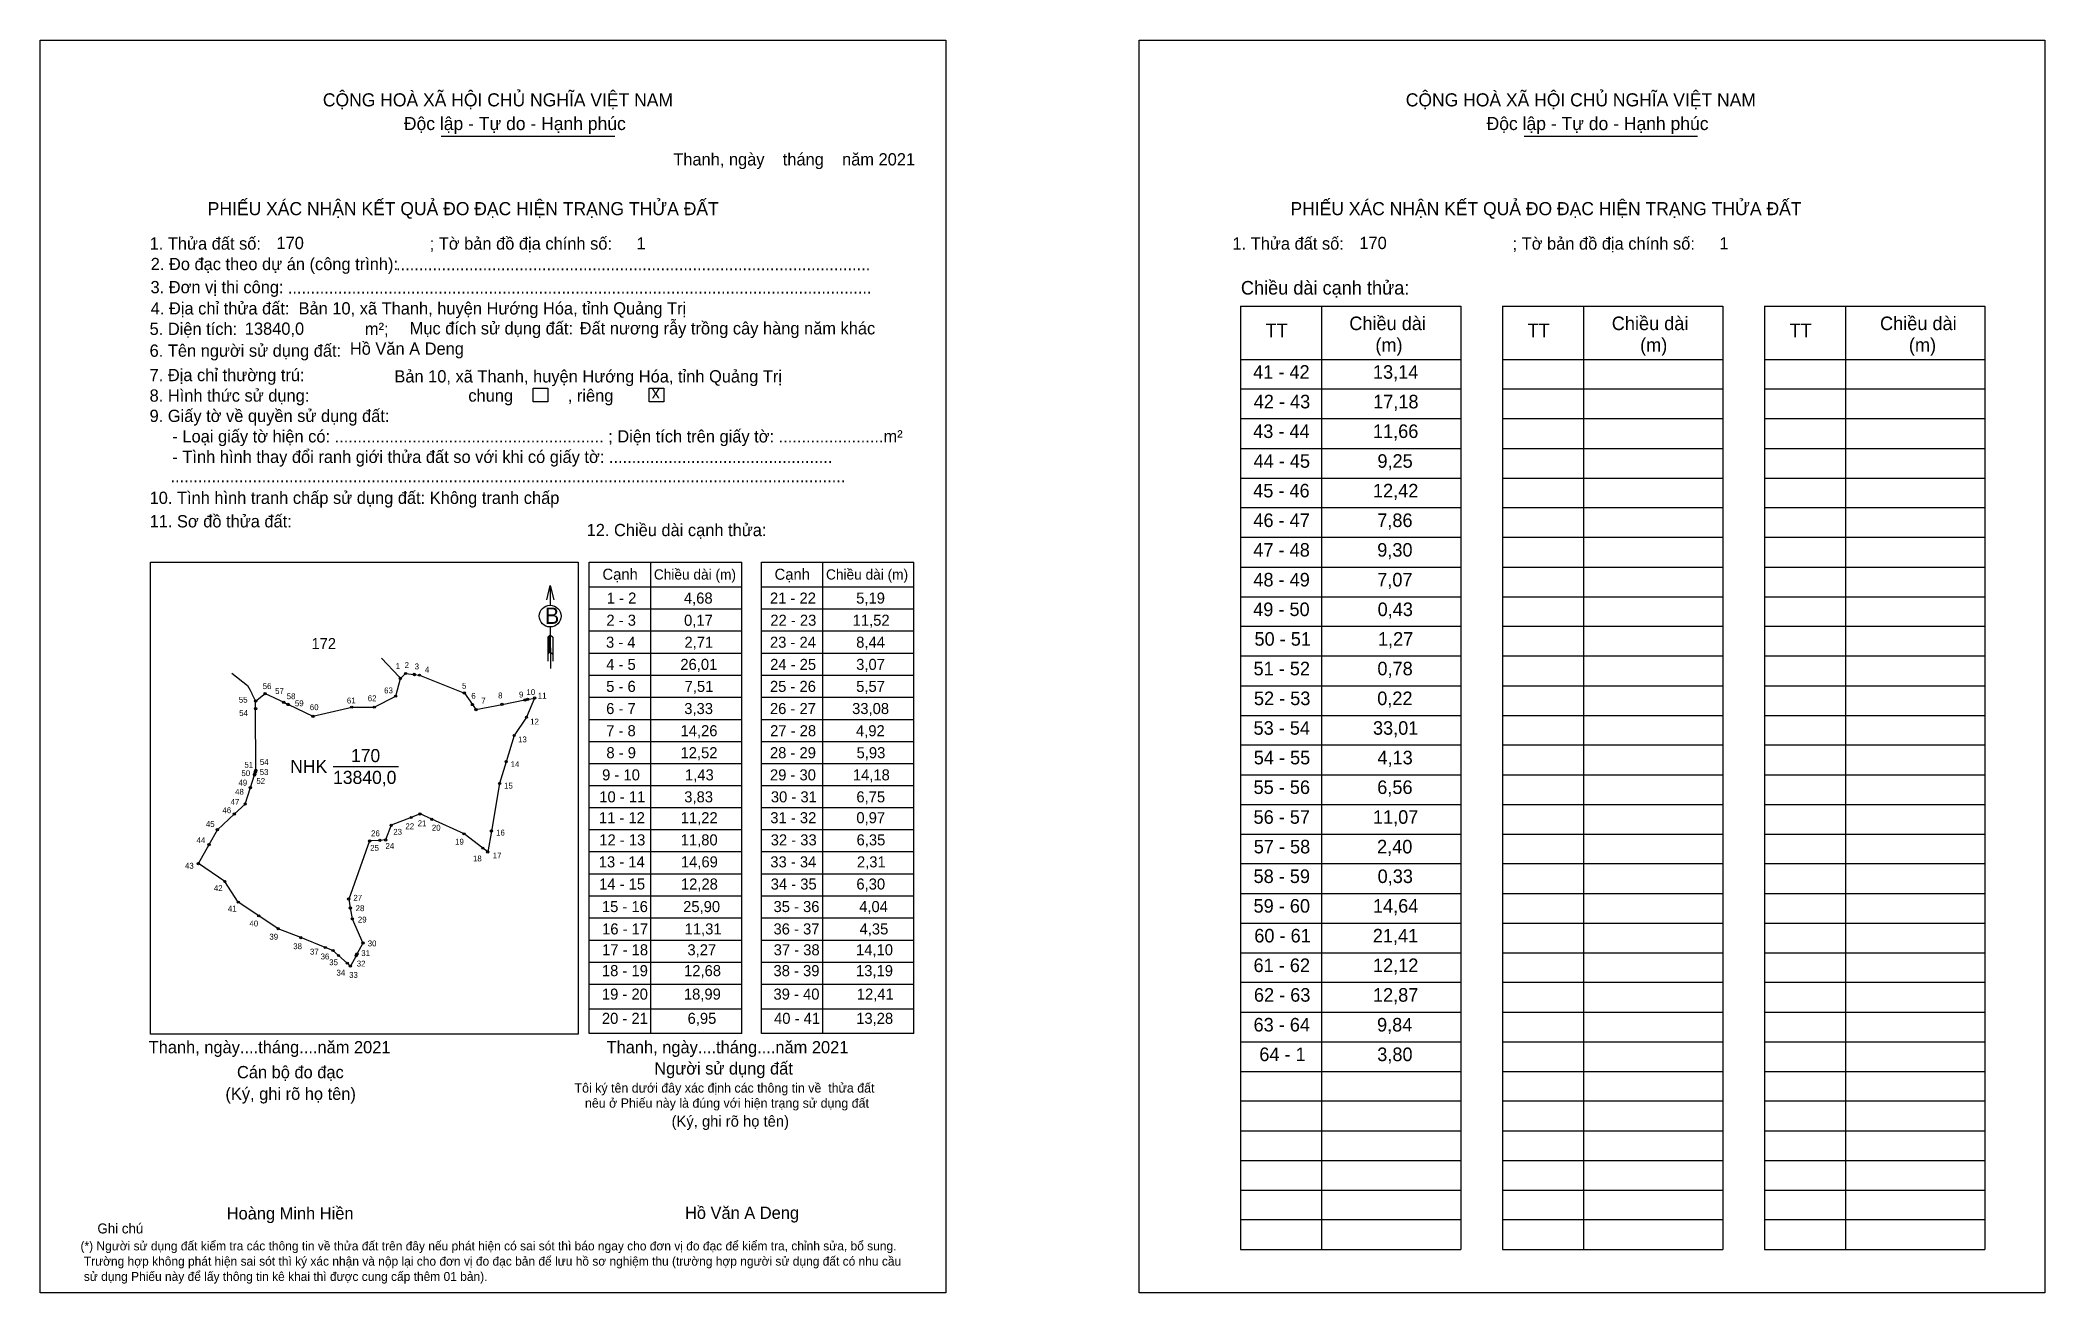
# Model space of a CAD drawing. Extents: x 546213 to 547289, y 1825858 to 1826531.
import ezdxf

# ---------------------------------------------------------------- set-up
doc = ezdxf.new("R2010")
doc.units = 0
for name, color, linetype in [('CanhThua', 7, 'Continuous'), ('kqddKhungInTrang1', 7, 'Continuous'), ('kqddKhungInTrang2', 7, 'Continuous'), ('kqddNoiDung', 7, 'Continuous'), ('kqddTemplate', 7, 'Continuous'), ('MocDinhThua', 7, 'Continuous'), ('NhanDiaChinhThua', 7, 'Continuous'), ('NhanTuCan', 7, 'Continuous'), ('RauThua', 7, 'Continuous'), ('SoHieuDinhThua', 7, 'Continuous')]:
    doc.layers.add(name, color=color, linetype=linetype)

msp = doc.modelspace()

# ---------------------------------------------------------------- linework, layer by layer
at = {"layer": 'CanhThua'}
for p, q in [((546403.7, 1826178.8), (546406.2, 1826188.3)), ((546406.2, 1826188.3), (546409, 1826191)), ((546409, 1826191), (546413.6, 1826190.5)), ((546413.6, 1826190.5), (546413.8, 1826190.4)), ((546413.8, 1826190.4), (546416.5, 1826190.1)), ((546416.5, 1826190.1), (546440.6, 1826180.5)), ((546328.5, 1826176.2), (546333.6, 1826180.2)), ((546328.5, 1826172.1), (546328.5, 1826176.2)), ((546328.6, 1826139.1), (546328.5, 1826172.1)), ((546333.6, 1826180.2), (546343.6, 1826175.5)), ((546343.6, 1826175.5), (546345.8, 1826174.4)), ((546345.8, 1826174.4), (546346.1, 1826174.3)), ((546346.1, 1826174.3), (546359.3, 1826168)), ((546359.3, 1826168), (546380.1, 1826172.9)), ((546380.1, 1826172.9), (546392.2, 1826172.9)), ((546392.2, 1826172.9), (546403.7, 1826178.8)), ((546440.6, 1826180.5), (546444.9, 1826174.3)), ((546444.9, 1826174.3), (546446.8, 1826171.6)), ((546446.8, 1826171.6), (546460.8, 1826174.4)), ((546460.8, 1826174.4), (546473.1, 1826176.8)), ((546473.1, 1826176.8), (546474.5, 1826177.1)), ((546478.3, 1826177.8), (546473.9, 1826167.5)), ((546474.5, 1826177.1), (546478.3, 1826177.8)), ((546473.9, 1826167.5), (546467.3, 1826157.7)), ((546467.3, 1826157.7), (546463, 1826143.6)), ((546463, 1826143.6), (546459.5, 1826131.9)), ((546322.9, 1826120.9), (546325.7, 1826129.7)), ((546325.7, 1826129.7), (546327.9, 1826136.5)), ((546327.9, 1826136.5), (546328, 1826136.9)), ((546328, 1826136.9), (546328.4, 1826138.1)), ((546328.4, 1826138.1), (546328.6, 1826138.8)), ((546328.6, 1826138.8), (546328.6, 1826139.1)), ((546459.5, 1826131.9), (546455.1, 1826106.4)), ((546317.1, 1826115.6), (546322.9, 1826120.9)), ((546308, 1826107.1), (546317.1, 1826115.6)), ((546401.3, 1826109.5), (546398.3, 1826101.6)), ((546412, 1826113.7), (546401.3, 1826109.5)), ((546416.8, 1826115.6), (546412, 1826113.7)), ((546423.1, 1826112.7), (546416.8, 1826115.6)), ((546440.4, 1826104.9), (546423.1, 1826112.7)), ((546297.8, 1826088.9), (546303.5, 1826099.1)), ((546303.5, 1826099.1), (546308, 1826107.1)), ((546389.7, 1826101.1), (546378.5, 1826069.9)), ((546395.2, 1826101.4), (546389.7, 1826101.1)), ((546398.3, 1826101.6), (546395.2, 1826101.4)), ((546450.5, 1826097.2), (546440.4, 1826104.9)), ((546453.1, 1826095.2), (546450.5, 1826097.2)), ((546455.1, 1826106.4), (546453.1, 1826095.2)), ((546312, 1826079.3), (546297.8, 1826088.9)), ((546319.2, 1826068.2), (546312, 1826079.3)), ((546330.2, 1826060.9), (546319.2, 1826068.2)), ((546378.5, 1826069.9), (546379.3, 1826065.1)), ((546379.3, 1826065.1), (546380.4, 1826059.3)), ((546340.6, 1826054), (546330.2, 1826060.9)), ((546352.8, 1826049.2), (546340.6, 1826054)), ((546380.4, 1826059.3), (546386.1, 1826046.3)), ((546365.9, 1826043.9), (546352.8, 1826049.2)), ((546370, 1826042.3), (546365.9, 1826043.9)), ((546386.1, 1826046.3), (546382.9, 1826040.4)), ((546373, 1826039.6), (546370, 1826042.3)), ((546377.7, 1826035.5), (546373, 1826039.6)), ((546379.4, 1826033.9), (546377.7, 1826035.5)), ((546382.5, 1826039.5), (546379.4, 1826033.9)), ((546382.9, 1826040.4), (546382.5, 1826039.5))]:
    msp.add_line(p, q, dxfattribs=at)
at = {"layer": 'kqddKhungInTrang1'}
msp.add_lwpolyline([(546212.8, 1826531), (546699, 1826531), (546699, 1825858.5), (546212.8, 1825858.5)], close=True, dxfattribs=at)
at = {"layer": 'kqddKhungInTrang2'}
msp.add_lwpolyline([(546802.8, 1826531), (547289, 1826531), (547289, 1825858.5), (546802.8, 1825858.5)], close=True, dxfattribs=at)
at = {"layer": 'kqddTemplate'}
for p, q in [((546428.2, 1826479.5), (546521.3, 1826479.5)), ((547009.5, 1826479.5), (547102.6, 1826479.5)), ((546857.2, 1826388.1), (546975.4, 1826388.1)), ((546857.2, 1826388.1), (546857.2, 1825881.8)), ((546900.7, 1826388.1), (546900.7, 1825881.8)), ((546975.4, 1826388.1), (546975.4, 1825881.8)), ((546997.8, 1826388.1), (546997.8, 1825881.8)), ((546997.8, 1826388.1), (547116.1, 1826388.1)), ((547041.3, 1826388.1), (547041.3, 1825881.8)), ((547116.1, 1826388.1), (547116.1, 1825881.8)), ((547138.5, 1826388.1), (547138.5, 1825881.8)), ((547138.5, 1826388.1), (547256.7, 1826388.1)), ((547182, 1826388.1), (547182, 1825881.8)), ((547256.7, 1826388.1), (547256.7, 1825881.8)), ((546857.2, 1826359.6), (546975.4, 1826359.6)), ((546997.8, 1826359.6), (547116.1, 1826359.6)), ((547138.5, 1826359.6), (547256.7, 1826359.6)), ((546857.2, 1826343.7), (546975.4, 1826343.7)), ((546997.8, 1826343.7), (547116.1, 1826343.7)), ((547138.5, 1826343.7), (547256.7, 1826343.7)), ((546857.2, 1826327.8), (546975.4, 1826327.8)), ((546997.8, 1826327.8), (547116.1, 1826327.8)), ((547138.5, 1826327.8), (547256.7, 1826327.8)), ((546857.2, 1826311.8), (546975.4, 1826311.8)), ((546997.8, 1826311.8), (547116.1, 1826311.8)), ((547138.5, 1826311.8), (547256.7, 1826311.8)), ((546857.2, 1826295.9), (546975.4, 1826295.9)), ((546997.8, 1826295.9), (547116.1, 1826295.9)), ((547138.5, 1826295.9), (547256.7, 1826295.9)), ((546857.2, 1826280), (546975.4, 1826280)), ((546997.8, 1826280), (547116.1, 1826280)), ((547138.5, 1826280), (547256.7, 1826280)), ((546857.2, 1826264.1), (546975.4, 1826264.1)), ((546997.8, 1826264.1), (547116.1, 1826264.1)), ((547138.5, 1826264.1), (547256.7, 1826264.1)), ((546507.6, 1826250.7), (546589.5, 1826250.7)), ((546507.6, 1825997.7), (546507.6, 1826250.7)), ((546540.5, 1826250.7), (546540.5, 1825997.7)), ((546589.5, 1825997.7), (546589.5, 1826250.7)), ((546600, 1826250.7), (546681.9, 1826250.7)), ((546600, 1825997.7), (546600, 1826250.7)), ((546632.9, 1826250.7), (546632.9, 1825997.7)), ((546681.9, 1825997.7), (546681.9, 1826250.7)), ((546857.2, 1826248.1), (546975.4, 1826248.1)), ((546997.8, 1826248.1), (547116.1, 1826248.1)), ((547138.5, 1826248.1), (547256.7, 1826248.1)), ((546486.7, 1826238.3), (546486.7, 1826227.7)), ((546507.6, 1826237.5), (546589.5, 1826237.5)), ((546600, 1826237.5), (546681.9, 1826237.5)), ((546857.2, 1826232.2), (546975.4, 1826232.2)), ((546997.8, 1826232.2), (547116.1, 1826232.2)), ((547138.5, 1826232.2), (547256.7, 1826232.2)), ((546486.7, 1826216), (546486.8, 1826193.7)), ((546507.6, 1826225.6), (546589.5, 1826225.6)), ((546600, 1826225.6), (546681.9, 1826225.6)), ((546857.2, 1826216.3), (546975.4, 1826216.3)), ((546997.8, 1826216.3), (547116.1, 1826216.3)), ((547138.5, 1826216.3), (547256.7, 1826216.3)), ((546486.7, 1826211.7), (546485.4, 1826210.4)), ((546486.7, 1826211.1), (546485.4, 1826209.8)), ((546486.7, 1826210.5), (546485.4, 1826209.2)), ((546485.4, 1826210.4), (546485.4, 1826197.6)), ((546486.7, 1826209.9), (546485.4, 1826208.6)), ((546486.7, 1826209.3), (546485.4, 1826208)), ((546486.7, 1826208.7), (546485.4, 1826207.4)), ((546486.7, 1826208.1), (546485.4, 1826206.8)), ((546486.7, 1826207.5), (546485.4, 1826206.2)), ((546486.7, 1826206.9), (546485.4, 1826205.6)), ((546486.7, 1826206.3), (546485.4, 1826205)), ((546486.7, 1826205.7), (546485.4, 1826204.3)), ((546486.7, 1826205.1), (546485.4, 1826203.7)), ((546486.7, 1826204.4), (546485.4, 1826203.1)), ((546486.7, 1826211.7), (546488.1, 1826210.4)), ((546488.1, 1826210.4), (546488.1, 1826197.6)), ((546507.6, 1826213.8), (546589.5, 1826213.8)), ((546600, 1826213.8), (546681.9, 1826213.8)), ((546486.7, 1826203.8), (546485.4, 1826202.5)), ((546486.7, 1826203.2), (546485.4, 1826201.9)), ((546486.7, 1826202.6), (546485.4, 1826201.3)), ((546486.7, 1826202.6), (546488.1, 1826201.3)), ((546507.6, 1826201.9), (546589.5, 1826201.9)), ((546600, 1826201.9), (546681.9, 1826201.9)), ((546857.2, 1826200.4), (546975.4, 1826200.4)), ((546997.8, 1826200.4), (547116.1, 1826200.4)), ((547138.5, 1826200.4), (547256.7, 1826200.4)), ((546507.6, 1826190.1), (546589.5, 1826190.1)), ((546600, 1826190.1), (546681.9, 1826190.1)), ((546857.2, 1826184.4), (546975.4, 1826184.4)), ((546997.8, 1826184.4), (547116.1, 1826184.4)), ((547138.5, 1826184.4), (547256.7, 1826184.4)), ((546507.6, 1826178.2), (546589.5, 1826178.2)), ((546600, 1826178.2), (546681.9, 1826178.2)), ((546507.6, 1826166.3), (546589.5, 1826166.3)), ((546600, 1826166.3), (546681.9, 1826166.3)), ((546857.2, 1826168.5), (546975.4, 1826168.5)), ((546997.8, 1826168.5), (547116.1, 1826168.5)), ((547138.5, 1826168.5), (547256.7, 1826168.5)), ((546507.6, 1826154.5), (546589.5, 1826154.5)), ((546600, 1826154.5), (546681.9, 1826154.5)), ((546857.2, 1826152.6), (546975.4, 1826152.6)), ((546997.8, 1826152.6), (547116.1, 1826152.6)), ((547138.5, 1826152.6), (547256.7, 1826152.6)), ((546507.6, 1826142.6), (546589.5, 1826142.6)), ((546600, 1826142.6), (546681.9, 1826142.6)), ((546507.6, 1826130.8), (546589.5, 1826130.8)), ((546600, 1826130.8), (546681.9, 1826130.8)), ((546857.2, 1826136.6), (546975.4, 1826136.6)), ((546997.8, 1826136.6), (547116.1, 1826136.6)), ((547138.5, 1826136.6), (547256.7, 1826136.6)), ((546589.5, 1826118.9), (546507.6, 1826118.9)), ((546681.9, 1826118.9), (546600, 1826118.9)), ((546857.2, 1826120.7), (546975.4, 1826120.7)), ((546997.8, 1826120.7), (547116.1, 1826120.7)), ((547138.5, 1826120.7), (547256.7, 1826120.7)), ((546589.5, 1826107), (546507.6, 1826107)), ((546681.9, 1826107), (546600, 1826107)), ((546857.2, 1826104.8), (546975.4, 1826104.8)), ((546997.8, 1826104.8), (547116.1, 1826104.8)), ((547138.5, 1826104.8), (547256.7, 1826104.8)), ((546589.5, 1826095.2), (546507.6, 1826095.2)), ((546681.9, 1826095.2), (546600, 1826095.2)), ((546857.2, 1826088.9), (546975.4, 1826088.9)), ((546997.8, 1826088.9), (547116.1, 1826088.9)), ((547138.5, 1826088.9), (547256.7, 1826088.9)), ((546589.5, 1826083.3), (546507.6, 1826083.3)), ((546681.9, 1826083.3), (546600, 1826083.3)), ((546589.5, 1826071.5), (546507.6, 1826071.5)), ((546681.9, 1826071.5), (546600, 1826071.5)), ((546857.2, 1826072.9), (546975.4, 1826072.9)), ((546997.8, 1826072.9), (547116.1, 1826072.9)), ((547138.5, 1826072.9), (547256.7, 1826072.9)), ((546589.5, 1826059.6), (546507.6, 1826059.6)), ((546681.9, 1826059.6), (546600, 1826059.6)), ((546857.2, 1826057), (546975.4, 1826057)), ((546997.8, 1826057), (547116.1, 1826057)), ((547138.5, 1826057), (547256.7, 1826057)), ((546589.5, 1826047.7), (546507.6, 1826047.7)), ((546681.9, 1826047.7), (546600, 1826047.7)), ((546589.5, 1826035.9), (546507.6, 1826035.9)), ((546681.9, 1826035.9), (546600, 1826035.9)), ((546857.2, 1826041.1), (546975.4, 1826041.1)), ((546997.8, 1826041.1), (547116.1, 1826041.1)), ((547138.5, 1826041.1), (547256.7, 1826041.1)), ((546589.5, 1826024), (546507.6, 1826024)), ((546681.9, 1826024), (546600, 1826024)), ((546857.2, 1826025.2), (546975.4, 1826025.2)), ((546997.8, 1826025.2), (547116.1, 1826025.2)), ((547138.5, 1826025.2), (547256.7, 1826025.2)), ((546589.5, 1826010.8), (546507.6, 1826010.8)), ((546681.9, 1826010.8), (546600, 1826010.8)), ((546857.2, 1826009.2), (546975.4, 1826009.2)), ((546997.8, 1826009.2), (547116.1, 1826009.2)), ((547138.5, 1826009.2), (547256.7, 1826009.2)), ((546589.5, 1825997.7), (546507.6, 1825997.7)), ((546681.9, 1825997.7), (546600, 1825997.7)), ((546857.2, 1825993.3), (546975.4, 1825993.3)), ((546997.8, 1825993.3), (547116.1, 1825993.3)), ((547138.5, 1825993.3), (547256.7, 1825993.3)), ((546857.2, 1825977.4), (546975.4, 1825977.4)), ((546997.8, 1825977.4), (547116.1, 1825977.4)), ((547138.5, 1825977.4), (547256.7, 1825977.4)), ((546857.2, 1825961.5), (546975.4, 1825961.5)), ((546997.8, 1825961.5), (547116.1, 1825961.5)), ((547138.5, 1825961.5), (547256.7, 1825961.5)), ((546857.2, 1825945.5), (546975.4, 1825945.5)), ((546997.8, 1825945.5), (547116.1, 1825945.5)), ((547138.5, 1825945.5), (547256.7, 1825945.5)), ((546857.2, 1825929.6), (546975.4, 1825929.6)), ((546997.8, 1825929.6), (547116.1, 1825929.6)), ((547138.5, 1825929.6), (547256.7, 1825929.6)), ((546857.2, 1825913.7), (546975.4, 1825913.7)), ((546997.8, 1825913.7), (547116.1, 1825913.7)), ((547138.5, 1825913.7), (547256.7, 1825913.7)), ((546857.2, 1825897.8), (546975.4, 1825897.8)), ((546997.8, 1825897.8), (547116.1, 1825897.8)), ((547138.5, 1825897.8), (547256.7, 1825897.8)), ((546857.2, 1825881.8), (546975.4, 1825881.8)), ((546997.8, 1825881.8), (547116.1, 1825881.8)), ((547138.5, 1825881.8), (547256.7, 1825881.8))]:
    msp.add_line(p, q, dxfattribs=at)
for points in [[(546477.5, 1826344.2), (546485.4, 1826344.2), (546485.4, 1826336.8), (546477.5, 1826336.8)], [(546539.7, 1826344.2), (546547.6, 1826344.2), (546547.6, 1826336.8), (546539.7, 1826336.8)], [(546272, 1826250.7), (546501.7, 1826250.7), (546501.7, 1825997.4), (546272, 1825997.4)]]:
    msp.add_lwpolyline(points, close=True, dxfattribs=at)
msp.add_lwpolyline([(546484.8, 1826230.6), (546486.7, 1826238.3), (546488.6, 1826230.6)], dxfattribs=at)
msp.add_circle((546486.6, 1826221.8), 5.84, dxfattribs=at)
at = {"layer": 'MocDinhThua'}
for centre in [(546406.2, 1826188.3), (546409, 1826191), (546413.6, 1826190.5), (546413.8, 1826190.4), (546416.5, 1826190.1), (546328.5, 1826176.2), (546328.5, 1826172.1), (546333.6, 1826180.2), (546343.6, 1826175.5), (546345.8, 1826174.4), (546346.1, 1826174.3), (546380.1, 1826172.9), (546392.2, 1826172.9), (546403.7, 1826178.8), (546440.6, 1826180.5), (546444.9, 1826174.3), (546446.8, 1826171.6), (546460.8, 1826174.4), (546473.1, 1826176.8), (546474.5, 1826177.1), (546478.3, 1826177.8), (546359.3, 1826168), (546473.9, 1826167.5), (546467.3, 1826157.7), (546463, 1826143.6), (546325.7, 1826129.7), (546327.9, 1826136.5), (546328, 1826136.9), (546328.4, 1826138.1), (546328.6, 1826139.1), (546328.6, 1826138.8), (546459.5, 1826131.9), (546322.9, 1826120.9), (546308, 1826107.1), (546317.1, 1826115.6), (546401.3, 1826109.5), (546412, 1826113.7), (546416.8, 1826115.6), (546423.1, 1826112.7), (546303.5, 1826099.1), (546389.7, 1826101.1), (546395.2, 1826101.4), (546398.3, 1826101.6), (546440.4, 1826104.9), (546450.5, 1826097.2), (546455.1, 1826106.4), (546297.8, 1826088.9), (546453.1, 1826095.2), (546312, 1826079.3), (546319.2, 1826068.2), (546378.5, 1826069.9), (546379.3, 1826065.1), (546330.2, 1826060.9), (546340.6, 1826054), (546380.4, 1826059.3), (546352.8, 1826049.2), (546365.9, 1826043.9), (546370, 1826042.3), (546386.1, 1826046.3), (546373, 1826039.6), (546377.7, 1826035.5), (546379.4, 1826033.9), (546382.5, 1826039.5), (546382.9, 1826040.4)]:
    msp.add_circle(centre, 0.59, dxfattribs=at)
at = {"layer": 'NhanDiaChinhThua'}
msp.add_line((546370.1, 1826141.1), (546405.2, 1826141.1), dxfattribs=at)
at = {"layer": 'RauThua'}
for p, q in [((546396.1, 1826199.2), (546405.5, 1826189.1)), ((546315.7, 1826191.1), (546324.2, 1826184.6)), ((546324.2, 1826184.6), (546325.5, 1826182.1)), ((546405.5, 1826189.1), (546406.2, 1826188.3)), ((546325.5, 1826182.1), (546326.4, 1826180.3)), ((546326.4, 1826180.3), (546326.5, 1826180.1)), ((546326.5, 1826180.1), (546328.5, 1826176.2))]:
    msp.add_line(p, q, dxfattribs=at)

# ---------------------------------------------------------------- texts
at = {"layer": 'kqddNoiDung'}
for s, height, p in [('Thanh, ngày    tháng    năm 2021  ', 6.589, (546552.7, 1826463.7)), ('170', 6.59, (546339.7, 1826418.8)), ('1', 6.59, (546533, 1826418.6)), ('170', 6.59, (546921, 1826418.8)), ('1', 6.59, (547114.3, 1826418.6)), ('........................................................................................................', 6.5888, (546403.9, 1826407.4)), ('................................................................................................................................', 6.5888, (546345.8, 1826394.9)), ('13840,0', 6.59, (546322.7, 1826372.8)), ('Đất nương rẫy trồng cây hàng năm khác', 6.589, (546502.5, 1826373)), ('Hồ Văn A Deng', 6.589, (546379.1, 1826362.1)), ('41 - 42', 7.28, (546864, 1826349.2)), ('13,14', 7.28, (546928.3, 1826349.2)), ('Bản 10, xã Thanh, huyện Hướng Hóa, tỉnh Quảng Trị', 6.589, (546403, 1826347.2)), ('x', 6.59, (546541.1, 1826338.6)), ('42 - 43', 7.28, (546864.3, 1826333.3)), ('17,18', 7.28, (546928.4, 1826333.3)), ('43 - 44', 7.28, (546864, 1826317.4)), ('11,66', 7.28, (546928.3, 1826317.4)), ('44 - 45', 7.28, (546864.2, 1826301.4)), ('9,25', 7.28, (546930.7, 1826301.4)), ('45 - 46', 7.28, (546864, 1826285.5)), ('12,42', 7.28, (546928.3, 1826285.5)), ('46 - 47', 7.28, (546864.1, 1826269.6)), ('7,86', 7.28, (546930.6, 1826269.6)), ('47 - 48', 7.28, (546864.1, 1826253.7)), ('9,30', 7.28, (546930.6, 1826253.7)), ('48 - 49', 7.28, (546864.1, 1826237.7)), ('7,07', 7.28, (546930.6, 1826237.7)), ('1 - 2', 5.93, (546517, 1826228.5)), ('4,68', 5.93, (546558.4, 1826228.5)), ('21 - 22', 5.93, (546604.6, 1826228.5)), ('5,19', 5.93, (546650.9, 1826228.5)), ('49 - 50', 7.28, (546864, 1826221.8)), ('0,43', 7.28, (546930.8, 1826221.8)), ('2 - 3', 5.93, (546516.8, 1826216.6)), ('0,17', 5.93, (546558.5, 1826216.6)), ('22 - 23', 5.93, (546604.8, 1826216.6)), ('11,52', 5.93, (546649, 1826216.6)), ('3 - 4', 5.93, (546516.6, 1826204.8)), ('2,71', 5.93, (546558.7, 1826204.8)), ('23 - 24', 5.93, (546604.6, 1826204.8)), ('8,44', 5.93, (546650.9, 1826204.8)), ('50 - 51', 7.28, (546864.7, 1826205.9)), ('1,27', 7.28, (546931, 1826205.9)), ('4 - 5', 5.93, (546516.7, 1826192.9)), ('26,01', 5.93, (546556.5, 1826192.9)), ('24 - 25', 5.93, (546604.7, 1826192.9)), ('3,07', 5.93, (546650.9, 1826192.9)), ('51 - 52', 7.28, (546864.2, 1826190)), ('0,78', 7.28, (546930.7, 1826190)), ('5 - 6', 5.93, (546516.7, 1826181.1)), ('7,51', 5.93, (546558.8, 1826181.1)), ('25 - 26', 5.93, (546604.6, 1826181.1)), ('5,57', 5.93, (546650.9, 1826181.1)), ('6 - 7', 5.93, (546516.7, 1826169.2)), ('3,33', 5.93, (546558.6, 1826169.2)), ('26 - 27', 5.93, (546604.6, 1826169.2)), ('33,08', 5.93, (546648.7, 1826169.2)), ('52 - 53', 7.28, (546864.4, 1826174)), ('0,22', 7.28, (546930.6, 1826174)), ('7 - 8', 5.93, (546516.7, 1826157.3)), ('14,26', 5.93, (546556.6, 1826157.3)), ('27 - 28', 5.93, (546604.7, 1826157.3)), ('4,92', 5.93, (546650.8, 1826157.3)), ('53 - 54', 7.28, (546864.2, 1826158.1)), ('33,01', 7.28, (546928.3, 1826158.1)), ('8 - 9', 5.93, (546516.8, 1826145.5)), ('12,52', 5.93, (546556.6, 1826145.5)), ('28 - 29', 5.93, (546604.6, 1826145.5)), ('5,93', 5.93, (546651.1, 1826145.5)), ('54 - 55', 7.28, (546864.3, 1826142.2)), ('4,13', 7.28, (546930.7, 1826142.2)), ('9 - 10', 5.93, (546514.5, 1826133.6)), ('1,43', 5.93, (546559, 1826133.6)), ('29 - 30', 5.93, (546604.6, 1826133.6)), ('14,18', 5.93, (546649.1, 1826133.6)), ('55 - 56', 7.28, (546864.2, 1826126.3)), ('6,56', 7.28, (546930.6, 1826126.3)), ('10 - 11', 5.93, (546513, 1826121.8)), ('3,83', 5.93, (546558.6, 1826121.8)), ('30 - 31', 5.93, (546605.1, 1826121.8)), ('6,75', 5.93, (546651, 1826121.8)), ('11 - 12', 5.93, (546512.8, 1826110.6)), ('11,22', 5.93, (546556.7, 1826110.6)), ('31 - 32', 5.93, (546604.8, 1826110.6)), ('0,97', 5.93, (546651, 1826110.6)), ('56 - 57', 7.28, (546864.2, 1826110.3)), ('11,07', 7.28, (546928.3, 1826110.3)), ('12 - 13', 5.93, (546513, 1826098.7)), ('11,80', 5.93, (546556.7, 1826098.7)), ('32 - 33', 5.93, (546605, 1826098.7)), ('6,35', 5.93, (546651.1, 1826098.7)), ('57 - 58', 7.28, (546864.3, 1826094.4)), ('2,40', 7.28, (546930.5, 1826094.4)), ('13 - 14', 5.93, (546512.7, 1826086.9)), ('14,69', 5.93, (546556.8, 1826086.9)), ('33 - 34', 5.93, (546604.8, 1826086.9)), ('2,31', 5.93, (546651.3, 1826086.9)), ('14 - 15', 5.93, (546512.9, 1826075)), ('12,28', 5.93, (546556.8, 1826075)), ('34 - 35', 5.93, (546605, 1826075)), ('6,30', 5.93, (546651, 1826075)), ('58 - 59', 7.28, (546864.2, 1826078.5)), ('0,33', 7.28, (546930.8, 1826078.5)), ('15 - 16', 5.93, (546514.4, 1826062.9)), ('25,90', 5.93, (546558, 1826062.9)), ('35 - 36', 5.93, (546606.5, 1826062.9)), ('4,04', 5.93, (546652.5, 1826062.9)), ('59 - 60', 7.28, (546864.2, 1826062.6)), ('14,64', 7.28, (546928.3, 1826062.6)), ('16 - 17', 5.93, (546514.5, 1826050.9)), ('11,31', 5.93, (546558.8, 1826050.9)), ('36 - 37', 5.93, (546606.5, 1826050.9)), ('4,35', 5.93, (546652.7, 1826050.9)), ('60 - 61', 7.28, (546864.6, 1826046.6)), ('21,41', 7.28, (546928.2, 1826046.6)), ('17 - 18', 5.93, (546514.5, 1826039.7)), ('3,27', 5.93, (546560.3, 1826039.7)), ('37 - 38', 5.93, (546606.6, 1826039.7)), ('14,10', 5.93, (546650.8, 1826039.7)), ('18 - 19', 5.93, (546514.4, 1826028.5)), ('12,68', 5.93, (546558.5, 1826028.5)), ('38 - 39', 5.93, (546606.5, 1826028.5)), ('13,19', 5.93, (546650.8, 1826028.5)), ('61 - 62', 7.28, (546864.2, 1826030.7)), ('12,12', 7.28, (546928.3, 1826030.7)), ('19 - 20', 5.93, (546514.4, 1826015.9)), ('18,99', 5.93, (546558.4, 1826015.9)), ('39 - 40', 5.93, (546606.5, 1826015.9)), ('12,41', 5.93, (546651.2, 1826015.9)), ('62 - 63', 7.28, (546864.4, 1826014.8)), ('12,87', 7.28, (546928.3, 1826014.8)), ('20 - 21', 5.93, (546514.4, 1826002.9)), ('6,95', 5.93, (546560.4, 1826002.9)), ('40 - 41', 5.93, (546606.8, 1826002.9)), ('13,28', 5.93, (546650.9, 1826002.9)), ('63 - 64', 7.28, (546864.2, 1825998.8)), ('9,84', 7.28, (546930.5, 1825998.8)), ('Thanh, ngày....tháng....năm 2021', 6.589, (546271.1, 1825987.1)), ('Thanh, ngày....tháng....năm 2021', 6.589, (546516.9, 1825987.1)), ('64 - 1', 7.28, (546867.3, 1825982.9)), ('3,80', 7.28, (546930.6, 1825982.9)), ('Hồ Văn A Deng', 6.589, (546559, 1825898.2))]:
    msp.add_text(s, height=height, dxfattribs=at).set_placement(p)
at = {"layer": 'kqddTemplate'}
for s, height, p in [('CỘNG HOÀ XÃ HỘI CHỦ NGHĨA VIỆT NAM', 7.028, (546364.6, 1826495.4)), ('CỘNG HOÀ XÃ HỘI CHỦ NGHĨA VIỆT NAM', 7.028, (546945.9, 1826495.4)), ('Độc lập - Tự do - Hạnh phúc', 7.028, (546408.1, 1826482.7)), ('Độc lập - Tự do - Hạnh phúc', 7.028, (546989.3, 1826482.7)), ('PHIẾU XÁC NHẬN KẾT QUẢ ĐO ĐẠC HIỆN TRẠNG THỬA ĐẤT', 7.028, (546302.8, 1826437)), ('PHIẾU XÁC NHẬN KẾT QUẢ ĐO ĐẠC HIỆN TRẠNG THỬA ĐẤT', 7.028, (546884, 1826437)), ('1. Thửa đất số:                                     ; Tờ bản đồ địa chính số:', 6.589, (546271.6, 1826418.5)), ('1. Thửa đất số:                                     ; Tờ bản đồ địa chính số:', 6.589, (546852.9, 1826418.5)), ('2. Đo đạc theo dự án (công trình): ', 6.589, (546272.2, 1826407.5)), ('3. Đơn vị thi công: ', 6.589, (546272.1, 1826395.1)), ('Chiều dài cạnh thửa:', 7.281, (546857.4, 1826394.4)), ('4. Địa chỉ thửa đất:  Bản 10, xã Thanh, huyện Hướng Hóa, tỉnh Quảng Trị', 6.589, (546272.2, 1826383.7)), ('5. Diện tích:                            m²; ', 6.589, (546271.6, 1826372.7)), ('Mục đích sử dụng đất:', 6.589, (546411.2, 1826373)), ('TT', 7.28, (546870.6, 1826371.5)), ('Chiều dài', 7.28, (546915.6, 1826375.3)), ('TT', 7.28, (547011.3, 1826371.5)), ('Chiều dài', 7.28, (547056.5, 1826375.3)), ('TT', 7.28, (547151.9, 1826371.5)), ('Chiều dài', 7.28, (547200.5, 1826375.3)), ('6. Tên người sử dụng đất:', 6.589, (546271.6, 1826361)), ('(m)', 7.28, (546929.6, 1826363.7)), ('(m)', 7.28, (547071.7, 1826363.7)), ('(m)', 7.28, (547216, 1826363.7)), ('7. Địa chỉ thường trú:', 6.589, (546271.6, 1826347.9)), ('8. Hình thức sử dụng:', 6.589, (546271.6, 1826336.9)), ('chung            , riêng', 6.589, (546442.7, 1826336.9)), ('9. Giấy tờ về quyền sử dụng đất:', 6.589, (546271.6, 1826326)), ('     - Loại giấy tờ hiện có: ........................................................... ; Diện tích trên giấy tờ: .......................m²', 6.5888, (546271.6, 1826315)), ('     - Tình hình thay đổi ranh giới thửa đất so với khi có giấy tờ: .................................................', 6.5888, (546271.6, 1826304)), ('....................................................................................................................................................', 6.5888, (546282.8, 1826293.6)), ('10. Tình hình tranh chấp sử dụng đất: Không tranh chấp', 6.589, (546271.6, 1826282)), ('11. Sơ đồ thửa đất:', 6.589, (546271.6, 1826269.4)), ('12. Chiều dài cạnh thửa:', 6.589, (546506.2, 1826264.7)), ('Cạnh', 5.93, (546514.7, 1826241.3)), ('Chiều dài (m)', 5.491, (546542.3, 1826241.4)), ('Cạnh', 5.93, (546607.1, 1826241.3)), ('Chiều dài (m)', 5.491, (546634.7, 1826241.4)), ('B', 8.79, (546483.7, 1826217.6)), ('Cán bộ đo đạc', 6.589, (546318.5, 1825973.7)), ('Người sử dụng đất', 6.589, (546542.5, 1825975.7)), ('(Ký, ghi rõ họ tên)', 6.589, (546312.3, 1825962.1)), ('Tôi ký tên dưới đây xác định các thông tin về  thửa đất ', 4.981, (546499.7, 1825966)), ('nêu ở Phiếu này là đúng với hiện trạng sử dụng đất', 4.981, (546505.3, 1825957.9)), ('(Ký, ghi rõ họ tên)', 5.93, (546551.8, 1825947.7)), ('Hoàng Minh Hiền', 6.589, (546313, 1825897.9)), ('Ghi chú', 5.34, (546243.6, 1825890.4)), ('(*) Người sử dụng đất kiểm tra các thông tin về thửa đất trên đây nếu phát hiện có sai sót thì báo ngay cho đơn vị đo đạc để kiểm tra, chỉnh sửa, bổ sung.', 4.8033, (546234.5, 1825881.3)), (' Trường hợp không phát hiện sai sót thì ký xác nhận và nộp lại cho đơn vị đo đạc bản để lưu hồ sơ nghiệm thu (trường hợp người sử dụng đất có nhu cầu', 4.8033, (546234.5, 1825873.1)), (' sử dụng Phiếu này để lấy thông tin kê khai thì được cung cấp thêm 01 bản).', 4.803, (546234.5, 1825864.9))]:
    msp.add_text(s, height=height, dxfattribs=at).set_placement(p)
at = {"layer": 'NhanDiaChinhThua'}
for s, p in [('170', (546379.7, 1826143.4)), ('NHK', (546347.1, 1826137.6)), ('13840,0', (546370.1, 1826131.7))]:
    msp.add_text(s, height=7.03, dxfattribs=at).set_placement(p)
at = {"layer": 'NhanTuCan'}
msp.add_text('172', height=5.9, dxfattribs=at).set_placement((546358.5, 1826204.1))
at = {"layer": 'SoHieuDinhThua'}
for s, p in [('1', (546403.7, 1826193.4)), ('2', (546408.5, 1826193.9)), ('3', (546413.9, 1826193.2)), ('4', (546419.4, 1826191.5)), ('56', (546332.3, 1826182.6)), ('57', (546339, 1826180)), ('63', (546397.5, 1826180.3)), ('5', (546439.3, 1826182.8)), ('55', (546319.5, 1826175.3)), ('58', (546345.2, 1826177.2)), ('59', (546349.6, 1826173.4)), ('60', (546357.6, 1826171.3)), ('61', (546377.5, 1826174.9)), ('62', (546388.7, 1826176.1)), ('6', (546444.3, 1826177.4)), ('7', (546449.6, 1826174.8)), ('8', (546458.7, 1826177.6)), ('9', (546469.9, 1826178.1)), ('10', (546473.9, 1826179.4)), ('11', (546480, 1826177.5)), ('54', (546319.7, 1826168.2)), ('12', (546475.9, 1826163.6)), ('13', (546469.4, 1826154)), ('51', (546322.5, 1826140.4)), ('54', (546330.8, 1826141.9)), ('53', (546330.7, 1826136.5)), ('14', (546465.4, 1826140.7)), ('48', (546317.5, 1826125.9)), ('49', (546319.3, 1826130.8)), ('50', (546320.9, 1826135.9)), ('52', (546328.9, 1826131.7)), ('15', (546461.9, 1826129.2)), ('46', (546310.7, 1826116)), ('47', (546315.1, 1826120.5)), ('45', (546301.8, 1826108.6)), ('23', (546402.4, 1826104.4)), ('22', (546408.9, 1826107.4)), ('21', (546415.5, 1826109)), ('20', (546423.1, 1826106.6)), ('44', (546296.8, 1826099.9)), ('25', (546390, 1826095.8)), ('26', (546390.5, 1826103.6)), ('24', (546398.2, 1826096.8)), ('19', (546435.6, 1826099.1)), ('16', (546457.6, 1826104)), ('43', (546290.6, 1826086.2)), ('18', (546445.2, 1826090.1)), ('17', (546455.8, 1826091.7)), ('42', (546306.1, 1826074.2)), ('41', (546313.6, 1826063.2)), ('27', (546381, 1826069)), ('28', (546382.2, 1826063.4)), ('40', (546325.2, 1826055.2)), ('29', (546383.4, 1826057.3)), ('39', (546335.9, 1826048.1)), ('38', (546348.7, 1826043)), ('37', (546357.7, 1826040.1)), ('30', (546388.7, 1826044.5)), ('36', (546363.4, 1826037.5)), ('35', (546368, 1826034.4)), ('32', (546382.8, 1826033.7)), ('31', (546385.2, 1826039.3)), ('34', (546371.9, 1826028.8)), ('33', (546378.7, 1826027.6))]:
    msp.add_text(s, height=3.15, dxfattribs=at).set_placement(p)

doc.saveas('drawing.dxf')
